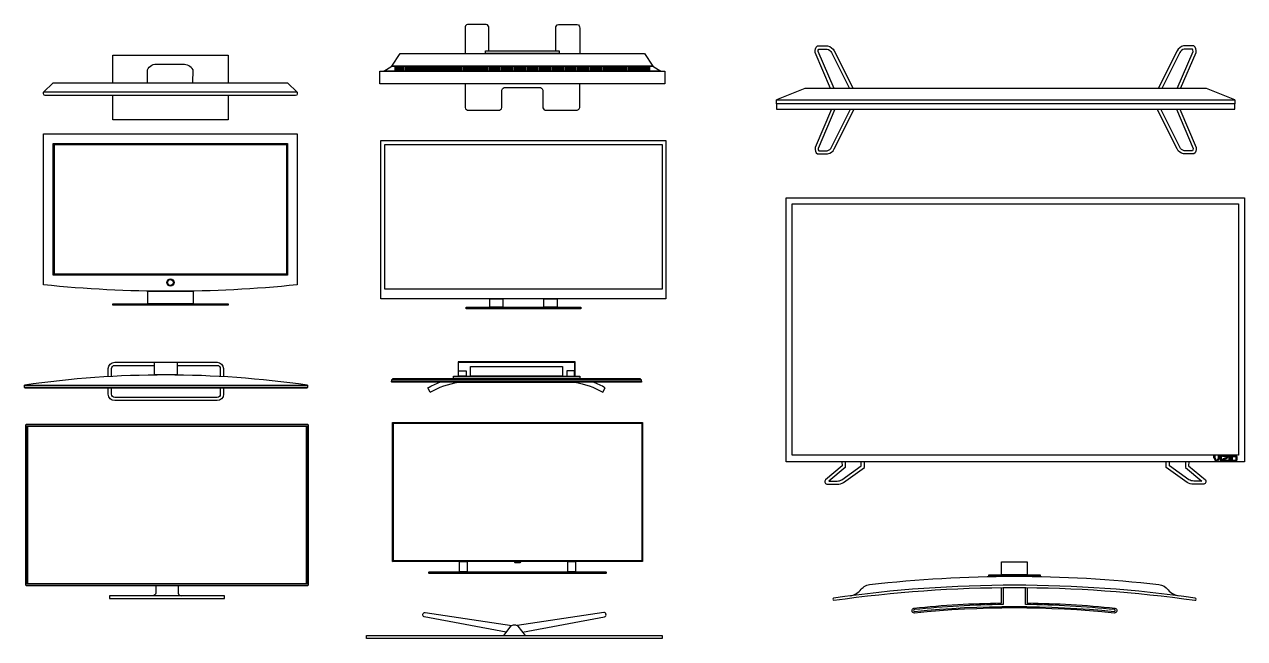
# Model space of a CAD drawing. Header units: millimetres. Extents: x 17577 to 25857, y 10463 to 15378.
# Drawn here: x 21016 to 25857, y 12943 to 15378 of the extents above; entities that cross this region are included whole.
import ezdxf

# ---------------------------------------------------------------- set-up
doc = ezdxf.new("R2010")
doc.units = ezdxf.units.MM

msp = doc.modelspace()

# ---------------------------------------------------------------- linework, layer by layer
at = {"transparency": 33554687}
for p, q in [((21028.2, 13783.6), (21026.6, 13785.2)), ((22135.1, 13783.6), (22136.7, 13785.2)), ((25734.6, 13667.9), (25738.4, 13667.9)), ((25734.6, 13659.6), (25734.6, 13667.9)), ((25734.6, 13659.6), (25741.7, 13647.2)), ((25738.4, 13667.9), (25738.4, 13659.6)), ((25738.4, 13659.6), (25744.1, 13650.1)), ((25753.2, 13659.6), (25747.5, 13650.1)), ((25757, 13659.6), (25750.2, 13647.3)), ((25753.2, 13667.9), (25757, 13667.9)), ((25753.2, 13659.6), (25753.2, 13667.9)), ((25757, 13667.9), (25757, 13659.6)), ((25760.7, 13667.9), (25764.5, 13667.9)), ((25760.7, 13646), (25760.7, 13667.9)), ((25764.5, 13667.9), (25764.5, 13646)), ((25768.2, 13650.2), (25768.3, 13651)), ((25768.3, 13651), (25768.5, 13651.8)), ((25768.5, 13651.8), (25768.7, 13652.5)), ((25768.7, 13652.5), (25769.1, 13653.2)), ((25769.1, 13653.2), (25769.5, 13653.9)), ((25769.4, 13664.5), (25769.5, 13664.5)), ((25769.5, 13667.9), (25791.5, 13667.9)), ((25769.5, 13664.5), (25769.5, 13667.9)), ((25787.6, 13664.5), (25769.5, 13664.5)), ((25769.5, 13653.9), (25770, 13654.5)), ((25770, 13654.5), (25770.5, 13655.1)), ((25770.5, 13655.1), (25771.2, 13655.6)), ((25771.2, 13655.6), (25771.8, 13656)), ((25771.8, 13656), (25772.5, 13656.4)), ((25772.2, 13650.9), (25772.4, 13651.2)), ((25772.4, 13651.2), (25772.5, 13651.5)), ((25772.5, 13656.4), (25773.3, 13656.7)), ((25772.5, 13651.5), (25772.7, 13651.9)), ((25772.7, 13651.9), (25772.9, 13652.2)), ((25772.9, 13652.2), (25773.2, 13652.4)), ((25773.2, 13652.4), (25773.4, 13652.7)), ((25773.3, 13656.7), (25774.4, 13657)), ((25773.4, 13652.7), (25773.7, 13653)), ((25773.7, 13653), (25774, 13653.2)), ((25774, 13653.2), (25774.9, 13653.5)), ((25774.4, 13657), (25775.5, 13657.3)), ((25774.9, 13653.5), (25775.9, 13653.9)), ((25775.5, 13657.3), (25776.6, 13657.7)), ((25775.9, 13653.9), (25776.8, 13654.2)), ((25776.6, 13657.7), (25777.7, 13658.1)), ((25776.8, 13654.2), (25777.7, 13654.6)), ((25777.7, 13658.1), (25778.8, 13658.5)), ((25777.7, 13654.6), (25778.7, 13654.9)), ((25778.7, 13654.9), (25779.6, 13655.3)), ((25778.8, 13658.5), (25779.8, 13658.9)), ((25779.6, 13655.3), (25780.5, 13655.6)), ((25779.8, 13658.9), (25780.9, 13659.3)), ((25780.5, 13655.6), (25781.4, 13656)), ((25780.9, 13659.3), (25782, 13659.8)), ((25781.4, 13656), (25782.4, 13656.4)), ((25782, 13659.8), (25783, 13660.3)), ((25782.4, 13656.4), (25783.3, 13656.8)), ((25783, 13660.3), (25784.1, 13660.7)), ((25783.3, 13656.8), (25784.2, 13657.1)), ((25784.1, 13660.7), (25785.1, 13661.2)), ((25784.2, 13657.1), (25785.1, 13657.5)), ((25785.1, 13661.2), (25786.2, 13661.7)), ((25785.1, 13657.5), (25785.5, 13657.7)), ((25785.5, 13657.7), (25785.9, 13657.9)), ((25785.9, 13657.9), (25786.3, 13658.1)), ((25786.2, 13661.7), (25786.4, 13661.9)), ((25786.3, 13658.1), (25786.7, 13658.3)), ((25786.4, 13661.9), (25786.6, 13662.1)), ((25786.6, 13662.1), (25786.7, 13662.3)), ((25786.7, 13662.3), (25786.9, 13662.5)), ((25786.7, 13658.3), (25787.1, 13658.5)), ((25786.9, 13662.5), (25787, 13662.7)), ((25787, 13662.7), (25787.2, 13663)), ((25787.1, 13658.5), (25787.5, 13658.8)), ((25787.2, 13663), (25787.3, 13663.2)), ((25787.3, 13663.2), (25787.4, 13663.4)), ((25787.4, 13663.4), (25787.5, 13663.7)), ((25787.5, 13664), (25787.6, 13664.2)), ((25787.5, 13663.7), (25787.5, 13664)), ((25787.5, 13658.8), (25787.8, 13659)), ((25787.6, 13664.2), (25787.6, 13664.5)), ((25787.8, 13659), (25788.2, 13659.3)), ((25788.2, 13659.3), (25788.5, 13659.5)), ((25788.5, 13659.5), (25788.9, 13659.8)), ((25788.9, 13659.8), (25789.2, 13660.1)), ((25789.2, 13660.1), (25789.5, 13660.4)), ((25790, 13660.9), (25789.5, 13660.4)), ((25790.3, 13661.5), (25790, 13660.9)), ((25790.7, 13662.1), (25790.3, 13661.5)), ((25790.9, 13662.7), (25790.7, 13662.1)), ((25791.2, 13663.3), (25790.9, 13662.7)), ((25791.4, 13663.9), (25791.2, 13663.3)), ((25791.4, 13663.9), (25791.5, 13664.6)), ((25791.5, 13667.9), (25791.6, 13667.2)), ((25791.6, 13665.2), (25791.5, 13664.6)), ((25791.6, 13667.2), (25791.7, 13666.6)), ((25791.7, 13665.9), (25791.6, 13665.2)), ((25791.7, 13666.6), (25791.7, 13665.9)), ((25795.6, 13667.9), (25799.3, 13667.9)), ((25795.6, 13646), (25795.6, 13667.9)), ((25799.3, 13667.9), (25799.3, 13646)), ((25804.8, 13665.6), (25803.2, 13663.1)), ((25803.2, 13650.9), (25803.2, 13663.1)), ((25804.8, 13665.6), (25807.4, 13667.9)), ((25807, 13662.5), (25808.2, 13664)), ((25807, 13662.5), (25807, 13651.4)), ((25807.8, 13650.2), (25807, 13651.4)), ((25807.4, 13667.9), (25822.2, 13667.9)), ((25808.2, 13664), (25808.8, 13664.5)), ((25808.8, 13664.5), (25821, 13664.5)), ((25821, 13664.5), (25822, 13663.7)), ((25822.9, 13651.4), (25821.6, 13649.9)), ((25822, 13663.7), (25822.9, 13662.5)), ((25822.2, 13667.9), (25823.6, 13667)), ((25822.9, 13651.4), (25822.9, 13662.5)), ((25823.6, 13667), (25825.9, 13664.5)), ((25825.9, 13664.5), (25826.6, 13662.9)), ((25826.6, 13662.9), (25826.6, 13650.8)), ((25741.7, 13647.2), (25742.3, 13646.8)), ((25742.3, 13646.8), (25743, 13646.5)), ((25743, 13646.5), (25743.7, 13646.3)), ((25743.7, 13646.3), (25744.5, 13646.1)), ((25744.1, 13650.1), (25744.3, 13649.8)), ((25744.3, 13649.8), (25744.6, 13649.7)), ((25744.5, 13646.1), (25745.2, 13646)), ((25744.6, 13649.7), (25744.9, 13649.5)), ((25744.9, 13649.5), (25745.2, 13649.4)), ((25745.2, 13649.4), (25745.5, 13649.4)), ((25745.2, 13646), (25745.9, 13646)), ((25745.5, 13649.4), (25745.8, 13649.4)), ((25745.8, 13649.4), (25746.1, 13649.4)), ((25745.9, 13646), (25746.7, 13646)), ((25746.1, 13649.4), (25746.4, 13649.4)), ((25746.4, 13649.4), (25746.7, 13649.5)), ((25746.7, 13649.5), (25747, 13649.7)), ((25746.7, 13646), (25747.4, 13646.1)), ((25747, 13649.7), (25747.3, 13649.8)), ((25747.3, 13649.8), (25747.5, 13650.1)), ((25747.4, 13646.1), (25748.2, 13646.3)), ((25748.2, 13646.3), (25748.9, 13646.6)), ((25748.9, 13646.6), (25749.6, 13646.9)), ((25749.6, 13646.9), (25750.2, 13647.3)), ((25764.5, 13646), (25760.7, 13646)), ((25768.2, 13649.4), (25768.2, 13650.2)), ((25768.2, 13649.4), (25768.2, 13646)), ((25791.7, 13646), (25768.2, 13646)), ((25771.9, 13649.8), (25772, 13650.1)), ((25771.9, 13649.4), (25771.9, 13649.8)), ((25791.7, 13649.4), (25771.9, 13649.4)), ((25772, 13650.1), (25772.1, 13650.5)), ((25772.1, 13650.5), (25772.2, 13650.9)), ((25791.7, 13646), (25791.7, 13649.4)), ((25799.3, 13646), (25795.6, 13646)), ((25804, 13649.4), (25803.2, 13650.9)), ((25804, 13649.4), (25806.3, 13646.9)), ((25806.3, 13646.9), (25807.6, 13646)), ((25822.4, 13646), (25807.6, 13646)), ((25808.8, 13649.4), (25807.8, 13650.2)), ((25821, 13649.4), (25808.8, 13649.4)), ((25821.6, 13649.9), (25821, 13649.4)), ((25822.4, 13646), (25825, 13648.3)), ((25826.6, 13650.8), (25825, 13648.3)), ((21028.2, 13161.1), (21026.6, 13159.5)), ((22135.1, 13161.1), (22136.7, 13159.5))]:
    msp.add_line(p, q, dxfattribs=at)
for points in [[(22858.3, 15273.1), (22858.3, 15363.1, 0.410658), (22848.5, 15378.1), (22773.8, 15378.1, 0.36764), (22764, 15363.1), (22764, 15263.1)], [(23124.8, 15273.1), (23124.8, 15363.1, -0.410658), (23134.5, 15378.1), (23209.3, 15378.1, -0.36764), (23219, 15363.1), (23219, 15263.1)], [(24214.6, 15123.5), (24153, 15267.2, -0.292066), (24162.7, 15292.9), (24202.6, 15292.9, -0.218935), (24229, 15272.9), (24303.7, 15123.5)], [(24228, 15123.5), (24165.2, 15271, -0.202052), (24168, 15280.4), (24200.8, 15280.2, -0.22382), (24218.2, 15266.2), (24289.5, 15123.5)], [(25603.1, 15123.5), (25664.6, 15267.2, 0.292066), (25654.9, 15292.9), (25615, 15292.9, 0.218935), (25588.7, 15272.9), (25514, 15123.5)], [(25589.6, 15123.5), (25652.5, 15271, 0.202052), (25649.7, 15280.4), (25616.8, 15280.2, 0.22382), (25599.5, 15266.2), (25528.1, 15123.5)], [(21504.2, 15147), (21504, 15197.8, -0.341641), (21546, 15220.2), (21644.5, 15220.1, -0.329844), (21683.6, 15197.8), (21683.4, 15147)], [(22098.3, 15108.9), (22098.3, 15102.6, -0.412703), (22091.9, 15096.2), (21098.6, 15096.2, -0.412701), (21092.3, 15102.6), (21092.3, 15108.9)], [(22764, 15143.1), (22764, 15053.1, 0.37479), (22773.8, 15038.1), (22900.5, 15038.1, 0.374785), (22910.3, 15053.1), (22910.3, 15113.1, -0.355504), (22920, 15128.1), (23063, 15128.1, -0.36764), (23072.8, 15113.1), (23072.8, 15052.2, 0.375875), (23082.5, 15038.1), (23209.3, 15038.1, 0.388118), (23219, 15053.1), (23219, 15143.1)], [(24218.2, 15042.2), (24153, 14890, 0.292066), (24162.7, 14864.4), (24202.6, 14864.4, 0.218935), (24229, 14884.4), (24307.9, 15042.2)], [(24231.6, 15042.2), (24165.2, 14886.2, 0.202052), (24168, 14876.9), (24200.8, 14877.1, 0.22382), (24218.2, 14891.1), (24293.7, 15042.2)], [(25599.5, 15042.2), (25664.6, 14890, -0.292066), (25654.9, 14864.4), (25615, 14864.4, -0.218935), (25588.7, 14884.4), (25509.8, 15042.2)], [(25586, 15042.2), (25652.5, 14886.2, -0.202052), (25649.7, 14876.9), (25616.8, 14877.1, -0.22382), (25599.5, 14891.1), (25523.9, 15042.2)], [(21348.8, 13981.3), (21348.8, 14013.4, -0.414213), (21374.2, 14038.8)], [(21374.2, 14038.8), (21780.6, 14038.8, -0.403436), (21806, 14013.4), (21806, 13981.2)], [(21361.5, 13982), (21361.5, 14013.4, -0.408162), (21374.2, 14026.1)], [(21621.9, 14026.1), (21780.6, 14026.1, -0.40175), (21793.3, 14013.4), (21793.3, 13982)], [(22138.6, 13947.4, 0.035954), (21577.4, 13988, 0.036142), (21016, 13947.4)], [(23464.4, 13960.5, -0.277218), (23462.7, 13959.5), (22474.2, 13959.5, -0.271199), (22472.5, 13960.5)], [(22625.7, 13919.7), (22616.4, 13936.7, -0.036318), (22663.9, 13959.5)], [(22625.7, 13919.7, -0.095472), (22738.2, 13959), (23198.7, 13959, -0.095606), (23311.2, 13919.7), (23320.5, 13936.7, 0.036689), (23273, 13959.5)], [(21806, 13937.2), (21806, 13911.8, -0.414213), (21780.6, 13886.4), (21374.2, 13886.4, -0.406202), (21348.8, 13911.8), (21348.8, 13937.2)], [(21793.3, 13937.2), (21793.3, 13911.8, -0.40816), (21780.6, 13899.1), (21374.2, 13899.1, -0.408162), (21361.5, 13911.8), (21361.5, 13937.2)], [(21626.1, 13153.2), (22138.1, 13153.2, 0.414214), (22143.1, 13158.2), (22143.1, 13786.6, 0.414214), (22138.1, 13791.6), (21025.3, 13791.6, 0.414214), (21020.3, 13786.6), (21020.3, 13158.2, 0.414214), (21025.3, 13153.2), (21537.2, 13153.2), (21626.1, 13153.2), (21626.1, 13122.7, 0.324379), (21637.8, 13112.5)], [(24259.5, 13643.5), (24260.1, 13627.5), (24193.7, 13572.1, 0.590836), (24202.5, 13554.6), (24240.7, 13554.6, 0.122986), (24266.2, 13562.1), (24348.9, 13621.8), (24348.9, 13643.5)], [(24272.8, 13643.5), (24272.2, 13621), (24207.8, 13567.3), (24240.1, 13567.3, 0.120238), (24259.1, 13572.6), (24336.3, 13627.7), (24336.3, 13643.5)], [(25635.5, 13643.5), (25634.8, 13627.5), (25701.3, 13572.1, -0.590836), (25692.4, 13554.6), (25654.3, 13554.6, -0.122986), (25628.8, 13562.1), (25546, 13621.8), (25546, 13643.5)], [(25622.2, 13643.5), (25622.8, 13621), (25687.2, 13567.3), (25654.8, 13567.3, -0.120238), (25635.8, 13572.6), (25558.6, 13627.7), (25558.6, 13643.5)], [(24293.2, 13112.3, 0.145104), (24331.8, 13133.7, -0.203818), (24369.3, 13156.9, -0.057156), (25516.4, 13157.2, -0.205905), (25553.4, 13136, 0.171075), (25597.3, 13111.8)], [(21537.2, 13153.2), (21537.2, 13122.7, -0.324379), (21525.5, 13112.5)], [(24227, 13094.7, -0.070842), (25659.8, 13094.6, 0.868996), (25660.9, 13103.3, 0.071025), (24226.4, 13103.3, 0.81667), (24227, 13094.7)], [(24994.4, 13144.8), (24994.4, 13084, -0.022209), (25342.5, 13063.8, -0.868344), (25339.9, 13043.8, 0.051235), (24547.4, 13043.8, -0.876978), (24544.8, 13063.8, -0.022204), (24892.8, 13084), (24892.8, 13144.8)], [(24899.2, 13144.9), (24899.2, 13077.7, 0.02246), (24546.9, 13057.7, 0.969656), (24547.6, 13050.2, -0.051264), (25339.9, 13050.1, 0.868359), (25340.9, 13057.6, 0.02249), (24988.1, 13077.7), (24988.1, 13144.9)], [(22927.7, 12967.8), (22602.2, 13029, -0.848101), (22605.8, 13046.1), (22949.3, 12994.7)], [(22992.3, 12967.8), (23317.8, 13029, 0.848101), (23314.2, 13046.1), (22970.7, 12994.7)], [(22917.9, 12954.8), (22918.7, 12956), (22945.9, 12991.8, -0.432926), (22973.9, 12992), (23002, 12954.8)]]:
    msp.add_lwpolyline(points, format="xyb", dxfattribs=at)
for points in [[(21366.4, 15147), (21366.4, 15255.7), (21824.2, 15255.7), (21824.2, 15147)], [(22487.2, 15202), (22490.5, 15202)], [(22497.3, 15202), (22500.5, 15202)], [(22507.3, 15202), (22510.6, 15202)], [(22517.4, 15202), (22520.6, 15202)], [(22527.4, 15202), (22530.7, 15202)], [(22537.5, 15202), (22540.7, 15202)], [(22547.5, 15202), (22550.8, 15202)], [(22557.6, 15202), (22560.8, 15202)], [(22567.6, 15202), (22570.9, 15202)], [(22577.7, 15202), (22580.9, 15202)], [(22587.7, 15202), (22591, 15202)], [(22597.8, 15202), (22601, 15202)], [(22607.8, 15202), (22611.1, 15202)], [(22617.9, 15202), (22621.2, 15202)], [(22628, 15202), (22631.2, 15202)], [(22638, 15202), (22641.3, 15202)], [(22648.1, 15202), (22651.3, 15202)], [(22658.1, 15202), (22661.4, 15202)], [(22668.2, 15202), (22671.4, 15202)], [(22678.2, 15202), (22681.5, 15202)], [(22688.3, 15202), (22691.5, 15202)], [(22698.3, 15202), (22701.6, 15202)], [(22708.4, 15202), (22711.6, 15202)], [(22718.4, 15202), (22721.7, 15202)], [(22728.5, 15202), (22731.7, 15202)], [(22738.5, 15202), (22741.8, 15202)], [(22748.6, 15202), (22751.8, 15202)], [(22758.7, 15202), (22761.9, 15202)], [(22768.7, 15202), (22772, 15202)], [(22778.8, 15202), (22782, 15202)], [(22788.8, 15202), (22792.1, 15202)], [(22798.9, 15202), (22802.1, 15202)], [(22808.9, 15202), (22812.2, 15202)], [(22819, 15202), (22822.2, 15202)], [(22829, 15202), (22832.3, 15202)], [(22839.1, 15202), (22842.3, 15202)], [(22849.1, 15202), (22852.4, 15202)], [(22859.2, 15202), (22862.4, 15202)], [(22869.2, 15202), (22872.5, 15202)], [(22879.3, 15202), (22882.5, 15202)], [(22889.4, 15202), (22892.6, 15202)], [(22899.4, 15202), (22902.7, 15202)], [(22909.5, 15202), (22912.7, 15202)], [(22919.5, 15202), (22922.8, 15202)], [(22929.6, 15202), (22932.8, 15202)], [(22939.6, 15202), (22942.9, 15202)], [(22949.7, 15202), (22952.9, 15202)], [(22959.7, 15202), (22963, 15202)], [(22969.8, 15202), (22973, 15202)], [(22979.8, 15202), (22983.1, 15202)], [(22989.9, 15202), (22993.1, 15202)], [(22999.9, 15202), (23003.2, 15202)], [(23010, 15202), (23013.2, 15202)], [(23020, 15202), (23023.3, 15202)], [(23030.1, 15202), (23033.4, 15202)], [(23040.2, 15202), (23043.4, 15202)], [(23050.2, 15202), (23053.5, 15202)], [(23060.3, 15202), (23063.5, 15202)], [(23070.3, 15202), (23073.6, 15202)], [(23080.4, 15202), (23083.6, 15202)], [(23090.4, 15202), (23093.7, 15202)], [(23100.5, 15202), (23103.7, 15202)], [(23110.5, 15202), (23113.8, 15202)], [(23120.6, 15202), (23123.8, 15202)], [(23130.6, 15202), (23133.9, 15202)], [(23140.7, 15202), (23143.9, 15202)], [(23150.7, 15202), (23154, 15202)], [(23160.8, 15202), (23164.1, 15202)], [(23170.9, 15202), (23174.1, 15202)], [(23180.9, 15202), (23184.2, 15202)], [(23191, 15202), (23194.2, 15202)], [(23201, 15202), (23204.3, 15202)], [(23211.1, 15202), (23214.3, 15202)], [(23221.1, 15202), (23224.4, 15202)], [(23231.2, 15202), (23234.4, 15202)], [(23241.2, 15202), (23244.5, 15202)], [(23251.3, 15202), (23254.5, 15202)], [(23261.3, 15202), (23264.6, 15202)], [(23271.4, 15202), (23274.6, 15202)], [(23281.4, 15202), (23284.7, 15202)], [(23291.5, 15202), (23294.8, 15202)], [(23301.6, 15202), (23304.8, 15202)], [(23311.6, 15202), (23314.9, 15202)], [(23321.7, 15202), (23324.9, 15202)], [(23331.7, 15202), (23335, 15202)], [(23341.8, 15202), (23345, 15202)], [(23351.8, 15202), (23355.1, 15202)], [(23361.9, 15202), (23365.1, 15202)], [(23371.9, 15202), (23375.2, 15202)], [(23382, 15202), (23385.2, 15202)], [(23392, 15202), (23395.3, 15202)], [(23402.1, 15202), (23405.3, 15202)], [(23412.1, 15202), (23415.4, 15202)], [(23422.2, 15202), (23425.4, 15202)], [(23432.3, 15202), (23435.5, 15202)], [(23442.3, 15202), (23445.6, 15202)], [(23452.4, 15202), (23455.6, 15202)], [(23462.4, 15202), (23465.7, 15202)], [(23472.5, 15202), (23475.7, 15202)], [(23482.5, 15202), (23485.8, 15202)], [(23492.6, 15202), (23495.8, 15202)], [(21824.2, 15096.2), (21824.2, 15000.4), (21366.4, 15000.4), (21366.4, 15096.2)], [(23200.4, 13982.7), (23200.4, 14040), (22736.6, 14040), (22736.6, 13982.7)], [(22738.1, 14038.5), (22736.6, 14040)], [(22738.1, 14005.1), (22738.1, 14038.5), (23198.9, 14038.5), (23198.9, 14005.1)], [(23198.9, 14038.5), (23200.4, 14040)], [(21374.2, 14026.1), (21532.1, 14026.1)], [(22711.1, 13973.7), (22717.8, 13975.3)], [(23219.1, 13975.3), (23225.7, 13973.7)], [(21016, 13938.8), (21017.6, 13937.2), (22137.2, 13937.2), (22138.8, 13938.8), (21016, 13938.8)], [(22476.5, 13800.2), (22479.8, 13796.9)], [(23465, 13796.9), (23468.3, 13800.2)], [(22476.5, 13248.1), (22479.8, 13251.4)], [(22959.8, 13248.1), (22959.8, 13246.3), (22961.6, 13244.5), (22983.2, 13244.5), (22985.1, 13246.3), (22985.1, 13248.1)], [(23465, 13251.4), (23468.3, 13248.1)]]:
    msp.add_lwpolyline(points, dxfattribs=at)
for points in [[(22506.7, 15263.1), (23476.3, 15263.1), (23508.8, 15213.1), (22474.2, 15213.1)], [(22845.1, 15273.1), (23137.8, 15273.1), (23137.8, 15263.1), (22845.1, 15263.1)], [(22474.2, 15213.1), (23508.8, 15213.1), (23540.5, 15193.1), (22442.6, 15193.1)], [(22487.2, 15211.2), (22490.5, 15211.2), (22490.5, 15195), (22487.2, 15195)], [(22497.3, 15211.2), (22500.5, 15211.2), (22500.5, 15195), (22497.3, 15195)], [(22507.3, 15211.2), (22510.6, 15211.2), (22510.6, 15195), (22507.3, 15195)], [(22517.4, 15211.2), (22520.6, 15211.2), (22520.6, 15195), (22517.4, 15195)], [(22527.4, 15211.2), (22530.7, 15211.2), (22530.7, 15195), (22527.4, 15195)], [(22537.5, 15211.2), (22540.7, 15211.2), (22540.7, 15195), (22537.5, 15195)], [(22547.5, 15211.2), (22550.8, 15211.2), (22550.8, 15195), (22547.5, 15195)], [(22557.6, 15211.2), (22560.8, 15211.2), (22560.8, 15195), (22557.6, 15195)], [(22567.6, 15211.2), (22570.9, 15211.2), (22570.9, 15195), (22567.6, 15195)], [(22577.7, 15211.2), (22580.9, 15211.2), (22580.9, 15195), (22577.7, 15195)], [(22587.7, 15211.2), (22591, 15211.2), (22591, 15195), (22587.7, 15195)], [(22597.8, 15211.2), (22601, 15211.2), (22601, 15195), (22597.8, 15195)], [(22607.8, 15211.2), (22611.1, 15211.2), (22611.1, 15195), (22607.8, 15195)], [(22617.9, 15211.2), (22621.2, 15211.2), (22621.2, 15195), (22617.9, 15195)], [(22628, 15211.2), (22631.2, 15211.2), (22631.2, 15195), (22628, 15195)], [(22638, 15211.2), (22641.3, 15211.2), (22641.3, 15195), (22638, 15195)], [(22648.1, 15211.2), (22651.3, 15211.2), (22651.3, 15195), (22648.1, 15195)], [(22658.1, 15211.2), (22661.4, 15211.2), (22661.4, 15195), (22658.1, 15195)], [(22668.2, 15211.2), (22671.4, 15211.2), (22671.4, 15195), (22668.2, 15195)], [(22678.2, 15211.2), (22681.5, 15211.2), (22681.5, 15195), (22678.2, 15195)], [(22688.3, 15211.2), (22691.5, 15211.2), (22691.5, 15195), (22688.3, 15195)], [(22698.3, 15211.2), (22701.6, 15211.2), (22701.6, 15195), (22698.3, 15195)], [(22708.4, 15211.2), (22711.6, 15211.2), (22711.6, 15195), (22708.4, 15195)], [(22718.4, 15211.2), (22721.7, 15211.2), (22721.7, 15195), (22718.4, 15195)], [(22728.5, 15211.2), (22731.7, 15211.2), (22731.7, 15195), (22728.5, 15195)], [(22738.5, 15211.2), (22741.8, 15211.2), (22741.8, 15195), (22738.5, 15195)], [(22748.6, 15211.2), (22751.8, 15211.2), (22751.8, 15195), (22748.6, 15195)], [(22758.7, 15211.2), (22761.9, 15211.2), (22761.9, 15195), (22758.7, 15195)], [(22768.7, 15211.2), (22772, 15211.2), (22772, 15195), (22768.7, 15195)], [(22778.8, 15211.2), (22782, 15211.2), (22782, 15195), (22778.8, 15195)], [(22788.8, 15211.2), (22792.1, 15211.2), (22792.1, 15195), (22788.8, 15195)], [(22798.9, 15211.2), (22802.1, 15211.2), (22802.1, 15195), (22798.9, 15195)], [(22808.9, 15211.2), (22812.2, 15211.2), (22812.2, 15195), (22808.9, 15195)], [(22819, 15211.2), (22822.2, 15211.2), (22822.2, 15195), (22819, 15195)], [(22829, 15211.2), (22832.3, 15211.2), (22832.3, 15195), (22829, 15195)], [(22839.1, 15211.2), (22842.3, 15211.2), (22842.3, 15195), (22839.1, 15195)], [(22849.1, 15211.2), (22852.4, 15211.2), (22852.4, 15195), (22849.1, 15195)], [(22859.2, 15211.2), (22862.4, 15211.2), (22862.4, 15195), (22859.2, 15195)], [(22869.2, 15211.2), (22872.5, 15211.2), (22872.5, 15195), (22869.2, 15195)], [(22879.3, 15211.2), (22882.5, 15211.2), (22882.5, 15195), (22879.3, 15195)], [(22889.4, 15211.2), (22892.6, 15211.2), (22892.6, 15195), (22889.4, 15195)], [(22899.4, 15211.2), (22902.7, 15211.2), (22902.7, 15195), (22899.4, 15195)], [(22909.5, 15211.2), (22912.7, 15211.2), (22912.7, 15195), (22909.5, 15195)], [(22919.5, 15211.2), (22922.8, 15211.2), (22922.8, 15195), (22919.5, 15195)], [(22929.6, 15211.2), (22932.8, 15211.2), (22932.8, 15195), (22929.6, 15195)], [(22939.6, 15211.2), (22942.9, 15211.2), (22942.9, 15195), (22939.6, 15195)], [(22949.7, 15211.2), (22952.9, 15211.2), (22952.9, 15195), (22949.7, 15195)], [(22959.7, 15211.2), (22963, 15211.2), (22963, 15195), (22959.7, 15195)], [(22969.8, 15211.2), (22973, 15211.2), (22973, 15195), (22969.8, 15195)], [(22979.8, 15211.2), (22983.1, 15211.2), (22983.1, 15195), (22979.8, 15195)], [(22989.9, 15211.2), (22993.1, 15211.2), (22993.1, 15195), (22989.9, 15195)], [(22999.9, 15211.2), (23003.2, 15211.2), (23003.2, 15195), (22999.9, 15195)], [(23010, 15211.2), (23013.2, 15211.2), (23013.2, 15195), (23010, 15195)], [(23020, 15211.2), (23023.3, 15211.2), (23023.3, 15195), (23020, 15195)], [(23030.1, 15211.2), (23033.4, 15211.2), (23033.4, 15195), (23030.1, 15195)], [(23040.2, 15211.2), (23043.4, 15211.2), (23043.4, 15195), (23040.2, 15195)], [(23050.2, 15211.2), (23053.5, 15211.2), (23053.5, 15195), (23050.2, 15195)], [(23060.3, 15211.2), (23063.5, 15211.2), (23063.5, 15195), (23060.3, 15195)], [(23070.3, 15211.2), (23073.6, 15211.2), (23073.6, 15195), (23070.3, 15195)], [(23080.4, 15211.2), (23083.6, 15211.2), (23083.6, 15195), (23080.4, 15195)], [(23090.4, 15211.2), (23093.7, 15211.2), (23093.7, 15195), (23090.4, 15195)], [(23100.5, 15211.2), (23103.7, 15211.2), (23103.7, 15195), (23100.5, 15195)], [(23110.5, 15211.2), (23113.8, 15211.2), (23113.8, 15195), (23110.5, 15195)], [(23120.6, 15211.2), (23123.8, 15211.2), (23123.8, 15195), (23120.6, 15195)], [(23130.6, 15211.2), (23133.9, 15211.2), (23133.9, 15195), (23130.6, 15195)], [(23140.7, 15211.2), (23143.9, 15211.2), (23143.9, 15195), (23140.7, 15195)], [(23150.7, 15211.2), (23154, 15211.2), (23154, 15195), (23150.7, 15195)], [(23160.8, 15211.2), (23164.1, 15211.2), (23164.1, 15195), (23160.8, 15195)], [(23170.9, 15211.2), (23174.1, 15211.2), (23174.1, 15195), (23170.9, 15195)], [(23180.9, 15211.2), (23184.2, 15211.2), (23184.2, 15195), (23180.9, 15195)], [(23191, 15211.2), (23194.2, 15211.2), (23194.2, 15195), (23191, 15195)], [(23201, 15211.2), (23204.3, 15211.2), (23204.3, 15195), (23201, 15195)], [(23211.1, 15211.2), (23214.3, 15211.2), (23214.3, 15195), (23211.1, 15195)], [(23221.1, 15211.2), (23224.4, 15211.2), (23224.4, 15195), (23221.1, 15195)], [(23231.2, 15211.2), (23234.4, 15211.2), (23234.4, 15195), (23231.2, 15195)], [(23241.2, 15211.2), (23244.5, 15211.2), (23244.5, 15195), (23241.2, 15195)], [(23251.3, 15211.2), (23254.5, 15211.2), (23254.5, 15195), (23251.3, 15195)], [(23261.3, 15211.2), (23264.6, 15211.2), (23264.6, 15195), (23261.3, 15195)], [(23271.4, 15211.2), (23274.6, 15211.2), (23274.6, 15195), (23271.4, 15195)], [(23281.4, 15211.2), (23284.7, 15211.2), (23284.7, 15195), (23281.4, 15195)], [(23291.5, 15211.2), (23294.8, 15211.2), (23294.8, 15195), (23291.5, 15195)], [(23301.6, 15211.2), (23304.8, 15211.2), (23304.8, 15195), (23301.6, 15195)], [(23311.6, 15211.2), (23314.9, 15211.2), (23314.9, 15195), (23311.6, 15195)], [(23321.7, 15211.2), (23324.9, 15211.2), (23324.9, 15195), (23321.7, 15195)], [(23331.7, 15211.2), (23335, 15211.2), (23335, 15195), (23331.7, 15195)], [(23341.8, 15211.2), (23345, 15211.2), (23345, 15195), (23341.8, 15195)], [(23351.8, 15211.2), (23355.1, 15211.2), (23355.1, 15195), (23351.8, 15195)], [(23361.9, 15211.2), (23365.1, 15211.2), (23365.1, 15195), (23361.9, 15195)], [(23371.9, 15211.2), (23375.2, 15211.2), (23375.2, 15195), (23371.9, 15195)], [(23382, 15211.2), (23385.2, 15211.2), (23385.2, 15195), (23382, 15195)], [(23392, 15211.2), (23395.3, 15211.2), (23395.3, 15195), (23392, 15195)], [(23402.1, 15211.2), (23405.3, 15211.2), (23405.3, 15195), (23402.1, 15195)], [(23412.1, 15211.2), (23415.4, 15211.2), (23415.4, 15195), (23412.1, 15195)], [(23422.2, 15211.2), (23425.4, 15211.2), (23425.4, 15195), (23422.2, 15195)], [(23432.3, 15211.2), (23435.5, 15211.2), (23435.5, 15195), (23432.3, 15195)], [(23442.3, 15211.2), (23445.6, 15211.2), (23445.6, 15195), (23442.3, 15195)], [(23452.4, 15211.2), (23455.6, 15211.2), (23455.6, 15195), (23452.4, 15195)], [(23462.4, 15211.2), (23465.7, 15211.2), (23465.7, 15195), (23462.4, 15195)], [(23472.5, 15211.2), (23475.7, 15211.2), (23475.7, 15195), (23472.5, 15195)], [(23482.5, 15211.2), (23485.8, 15211.2), (23485.8, 15195), (23482.5, 15195)], [(23492.6, 15211.2), (23495.8, 15211.2), (23495.8, 15195), (23492.6, 15195)], [(22426.3, 15193.1), (23556.7, 15193.1), (23556.7, 15143.1), (22426.3, 15143.1)], [(22098.3, 15108.9), (21092.3, 15108.9), (21130.4, 15147), (22060.2, 15147)], [(23999.5, 15078.6), (25818.1, 15078.6), (25706, 15123.5), (24111.7, 15123.5)], [(23999.5, 15078.6), (25818.1, 15078.6), (25818.1, 15063.4), (23999.5, 15063.4)], [(25818.1, 15063.4), (23999.5, 15063.4), (23999.5, 15042.2), (25818.1, 15042.2)], [(22430.7, 14917.5), (23561.2, 14917.5), (23561.2, 14289.7), (22430.7, 14289.7)], [(22060.2, 14383.4), (21130.4, 14383.4), (21130.4, 14906.4), (22060.2, 14906.4)], [(21135.2, 14901.7), (22055.4, 14901.7), (22055.4, 14388.2), (21135.2, 14388.2)], [(23545.7, 14327.8), (22446.1, 14327.8), (22446.1, 14902.1), (23545.7, 14902.1)], [(24038.2, 14690), (25856.8, 14690), (25856.8, 13643.5), (24038.2, 13643.5)], [(24061.9, 14666.1), (25833, 14666.1), (25833, 13669.9), (24061.9, 13669.9)], [(21505.7, 14319.9), (21684.9, 14319.9), (21684.9, 14270.7), (21505.7, 14270.7)], [(22862.5, 14289.7), (22914.7, 14289.7), (22914.7, 14257.1), (22862.5, 14257.1)], [(23077.2, 14289.7), (23129.2, 14289.7), (23129.2, 14257.1), (23077.2, 14257.1)], [(21366.4, 14270.7), (21824.2, 14270.7), (21824.2, 14264.3), (21366.4, 14264.3)], [(22768.4, 14257.1), (23223.4, 14257.1), (23223.4, 14250.7), (22768.4, 14250.7)], [(21532.1, 14038.8), (21621.9, 14038.8), (21621.9, 13988), (21532.1, 13988)], [(22738.1, 14005.1), (22769.1, 14005.1), (22769.1, 13982.7), (22738.1, 13982.7)], [(22785.8, 14021.8), (23151.1, 14021.8), (23151.1, 13982.7), (22785.8, 13982.7)], [(23198.9, 14005.1), (23167.8, 14005.1), (23167.8, 13982.7), (23198.9, 13982.7)], [(21016, 13947.4), (22138.8, 13947.4), (22138.8, 13938.8), (21016, 13938.8)], [(23464.4, 13968.7), (22472.5, 13968.7), (22472.5, 13963.8), (23464.4, 13963.8)], [(22472.5, 13963.8), (23464.4, 13963.8), (23464.4, 13960.5), (22472.5, 13960.5)], [(22477.5, 13973.7), (23459.4, 13973.7), (23459.4, 13968.7), (22477.5, 13968.7)], [(22717.8, 13982.7), (23219.1, 13982.7), (23219.1, 13973.7), (22717.8, 13973.7)], [(22476.5, 13800.2), (23468.3, 13800.2), (23468.3, 13248.1), (22476.5, 13248.1)], [(23465, 13251.4), (22479.8, 13251.4), (22479.8, 13796.9), (23465, 13796.9)], [(22136.7, 13159.5), (21026.6, 13159.5), (21026.6, 13785.2), (22136.7, 13785.2)], [(21028.2, 13161.1), (22135.1, 13161.1), (22135.1, 13783.6), (21028.2, 13783.6)], [(22742, 13248.1), (22773.1, 13248.1), (22773.1, 13207.7), (22742, 13207.7)], [(23171.7, 13248.1), (23202.8, 13248.1), (23202.8, 13207.7), (23171.7, 13207.7)], [(24892.8, 13247), (24994.4, 13247), (24994.4, 13195.6), (24892.8, 13195.6)], [(21810.3, 13112.5), (21353.1, 13112.5), (21353.1, 13102.4), (21810.3, 13102.4)], [(22373.2, 12954.8), (23546.5, 12954.8), (23546.5, 12942.8), (22373.2, 12942.8)]]:
    msp.add_lwpolyline(points, close=True, dxfattribs=at)
for points in [[(21092.3, 14944.5), (22098.3, 14944.5), (22098.3, 14345.3, -0.050494), (21092.3, 14345.3)], [(21021.9, 13786.5), (21021.9, 13158.2, 0.414214), (21025.4, 13154.7), (22138, 13154.7, 0.414214), (22141.5, 13158.2), (22141.5, 13786.5, 0.414214), (22138, 13790), (21025.4, 13790, 0.414214)], [(22622.4, 13207.7), (23322.5, 13207.7, -0.58397), (23322.5, 13200.8), (22622.4, 13200.8, -0.5877)], [(24842.1, 13195.6), (25045.2, 13195.6), (25045.2, 13188.6, 0.011802), (24842.1, 13188.6)]]:
    msp.add_lwpolyline(points, format="xyb", close=True, dxfattribs=at)
for radius in [14.3, 11.7]:
    msp.add_circle((21595.3, 14354.8), radius, dxfattribs=at)
for radius in [1.93, 1.53]:
    msp.add_arc((22972.4, 13248.1), radius, 180, 0, dxfattribs=at)

doc.saveas('drawing.dxf')
